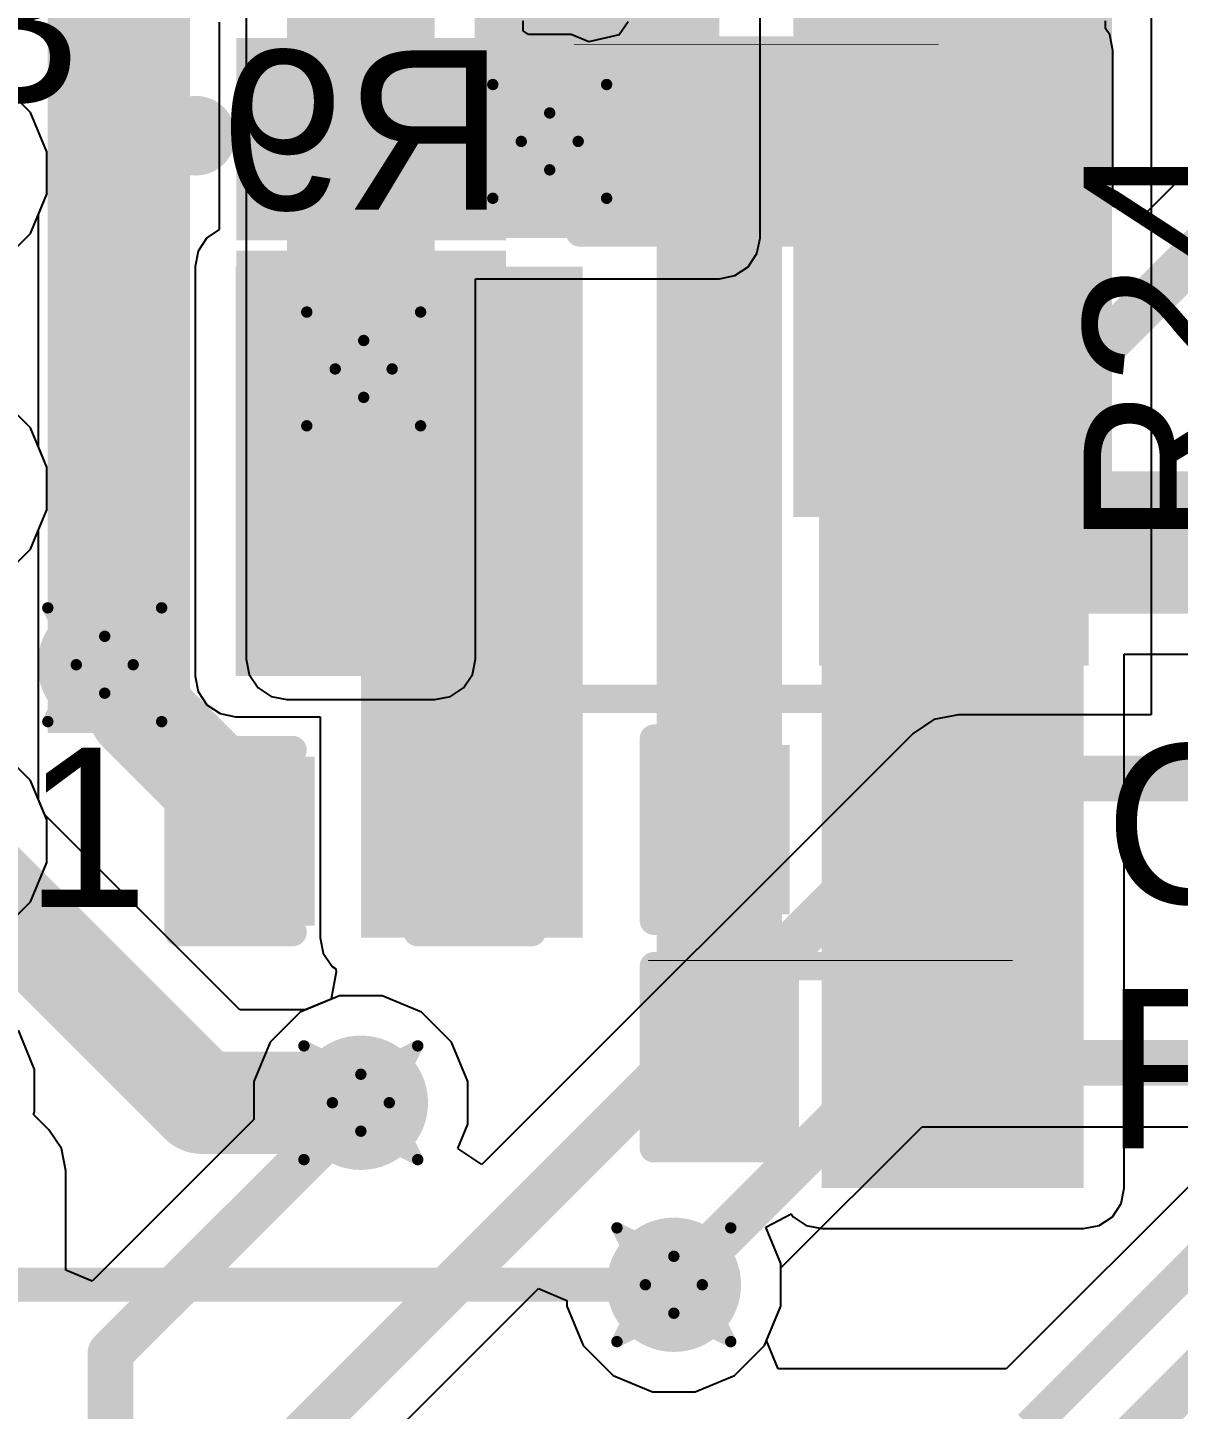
# Model space of a CAD drawing. Header units: inches. Extents: x -8 to 386, y -12 to 64.
# Drawn here: x 15.91 to 21.05, y 12.93 to 19.1 of the extents above; entities that cross this region are included whole.
import ezdxf

# ---------------------------------------------------------------- set-up
doc = ezdxf.new("R2010")
doc.units = ezdxf.units.IN
for name, color, linetype in [('Board_outline', 216, 'Continuous'), ('Bottom Layer', 5, 'Continuous'), ('Bottom Overlay', 54, 'Continuous'), ('Bottom Paste', 16, 'Continuous'), ('Bottom Solder', 6, 'Continuous'), ('Drill Drawing', 1, 'Continuous'), ('Top Layer', 1, 'Continuous'), ('Top Overlay', 2, 'Continuous'), ('Top Paste', 8, 'Continuous'), ('Top Solder', 216, 'Continuous'), ('Via Holes', 16, 'Continuous')]:
    doc.layers.add(name, color=color, linetype=linetype)
doc.styles.add('Arial', font='', dxfattribs={"height": 0.2})
doc.styles.get('Arial').set_extended_font_data('Arial')

msp = doc.modelspace()

# ---------------------------------------------------------------- hatches: boundary and pattern name
at = {"layer": 'Bottom Layer'}
for points in [[(17.0688, 16.2814), (17.7292, 16.2814), (17.7292, 20.5232), (17.0688, 20.5232)], [(19.3294, 16.9164), (20.7518, 16.9164), (20.7518, 20.4978), (19.3294, 20.4978)], [(20.193, 18.9865), (20.193, 19.6215), (20.6502, 19.6215), (20.6502, 18.9865)], [(17.907, 18.161), (18.9992, 18.161), (18.9992, 19.1516), (17.907, 19.1516)], [(18.923, 18.9103), (18.923, 18.2753), (18.4658, 18.2753), (18.4658, 18.9103)], [(19.8628, 18.9103), (19.8628, 18.2753), (19.4056, 18.2753), (19.4056, 18.9103)], [(20.193, 18.0086), (20.193, 18.6436), (20.6502, 18.6436), (20.6502, 18.0086)], [(20.193, 17.0307), (20.193, 17.6657), (20.6502, 17.6657), (20.6502, 17.0307)]]:
    msp.add_hatch(color=5, dxfattribs=at).paths.add_polyline_path(points)
h = msp.add_hatch(color=5, dxfattribs=at)
edge = h.paths.add_edge_path()
edge.add_arc((18.242, 18.5928), 0.3, 0, 360)
h = msp.add_hatch(color=5, dxfattribs=at)
edge = h.paths.add_edge_path()
edge.add_arc((17.4117, 17.5768), 0.3, 0, 360)
h = msp.add_hatch(color=5, dxfattribs=at)
edge = h.paths.add_edge_path()
edge.add_arc((16.256, 16.256), 0.3, 0, 360)
h = msp.add_hatch(color=5, dxfattribs=at)
edge = h.paths.add_edge_path()
edge.add_arc((17.399, 14.3002), 0.3, 0, 360)
h = msp.add_hatch(color=5, dxfattribs=at)
edge = h.paths.add_edge_path()
edge.add_arc((18.796, 13.4874), 0.3, 0, 360)
at = {"layer": 'Bottom Paste'}
for points in [[(20.193, 18.9865), (20.193, 19.6215), (20.6502, 19.6215), (20.6502, 18.9865)], [(18.923, 18.9103), (18.923, 18.2753), (18.4658, 18.2753), (18.4658, 18.9103)], [(19.8628, 18.9103), (19.8628, 18.2753), (19.4056, 18.2753), (19.4056, 18.9103)], [(20.193, 18.0086), (20.193, 18.6436), (20.6502, 18.6436), (20.6502, 18.0086)], [(20.193, 17.0307), (20.193, 17.6657), (20.6502, 17.6657), (20.6502, 17.0307)]]:
    msp.add_hatch(color=16, dxfattribs=at).paths.add_polyline_path(points)
at = {"layer": 'Bottom Solder'}
for points in [[(20.133, 18.9265), (20.133, 19.6815), (20.7102, 19.6815), (20.7102, 18.9265)], [(19.0246, 19.0119), (19.0246, 18.1737), (18.3642, 18.1737), (18.3642, 19.0119)], [(19.9644, 19.0119), (19.9644, 18.1737), (19.304, 18.1737), (19.304, 19.0119)], [(20.133, 17.9486), (20.133, 18.7036), (20.7102, 18.7036), (20.7102, 17.9486)], [(20.133, 16.9707), (20.133, 17.7257), (20.7102, 17.7257), (20.7102, 16.9707)]]:
    msp.add_hatch(color=6, dxfattribs=at).paths.add_polyline_path(points)
at = {"layer": 'Top Layer'}
for points in [[(16.637, 22.8346), (16.002, 22.8346), (16.002, 15.9512), (16.637, 15.9512)], [(16.9452, 18.953), (17.9452, 18.953), (17.9452, 18.253), (16.9452, 18.253)], [(18.7198, 18.2372), (20.574, 18.2372), (20.574, 18.9992), (18.7198, 18.9992)], [(18.7198, 14.1478), (19.2786, 14.1478), (19.2786, 18.9992), (18.7198, 18.9992)], [(19.5452, 18.953), (20.5452, 18.953), (20.5452, 18.253), (19.5452, 18.253)], [(16.8402, 16.2052), (17.8816, 16.2052), (17.8816, 18.034), (16.8402, 18.034)], [(17.399, 15.0368), (18.3896, 15.0368), (18.3896, 18.034), (17.399, 18.034)], [(16.9452, 18.003), (17.9452, 18.003), (17.9452, 17.303), (16.9452, 17.303)], [(19.5452, 18.003), (20.5452, 18.003), (20.5452, 17.303), (19.5452, 17.303)], [(19.4564, 16.4846), (22.4536, 16.4846), (22.4536, 17.1196), (19.4564, 17.1196)], [(19.4564, 13.9192), (20.6248, 13.9192), (20.6248, 17.0942), (19.4564, 17.0942)], [(16.9452, 17.053), (17.9452, 17.053), (17.9452, 16.353), (16.9452, 16.353)], [(19.5452, 17.053), (20.5452, 17.053), (20.5452, 16.353), (19.5452, 16.353)], [(18.796, 15.2019), (18.796, 15.8369), (19.2532, 15.8369), (19.2532, 15.2019)], [(19.7358, 15.2019), (19.7358, 15.8369), (20.193, 15.8369), (20.193, 15.2019)], [(17.1323, 15.7861), (17.1323, 15.1511), (16.6751, 15.1511), (16.6751, 15.7861)], [(18.0721, 15.7861), (18.0721, 15.1511), (17.6149, 15.1511), (17.6149, 15.7861)], [(19.2532, 14.8209), (19.2532, 14.1859), (18.796, 14.1859), (18.796, 14.8209)], [(20.193, 14.8209), (20.193, 14.1859), (19.7358, 14.1859), (19.7358, 14.8209)]]:
    msp.add_hatch(color=1, dxfattribs=at).paths.add_polyline_path(points)
h = msp.add_hatch(color=1, dxfattribs=at)
edge = h.paths.add_edge_path()
edge.add_arc((18.242, 18.5928), 0.3, 0, 360)
h = msp.add_hatch(color=1, dxfattribs=at)
edge = h.paths.add_edge_path()
edge.add_arc((17.4117, 17.5768), 0.3, 0, 360)
h = msp.add_hatch(color=1, dxfattribs=at)
edge = h.paths.add_edge_path()
edge.add_arc((16.256, 16.256), 0.3, 0, 360)
h = msp.add_hatch(color=1, dxfattribs=at)
edge = h.paths.add_edge_path()
edge.add_arc((17.399, 14.3002), 0.3, 0, 360)
h = msp.add_hatch(color=1, dxfattribs=at)
edge = h.paths.add_edge_path()
edge.add_arc((18.796, 13.4874), 0.3, 0, 360)
at = {"layer": 'Top Paste'}
for points in [[(16.9452, 18.953), (17.9452, 18.953), (17.9452, 18.253), (16.9452, 18.253)], [(19.5452, 18.953), (20.5452, 18.953), (20.5452, 18.253), (19.5452, 18.253)], [(16.9452, 18.003), (17.9452, 18.003), (17.9452, 17.303), (16.9452, 17.303)], [(19.5452, 18.003), (20.5452, 18.003), (20.5452, 17.303), (19.5452, 17.303)], [(16.9452, 17.053), (17.9452, 17.053), (17.9452, 16.353), (16.9452, 16.353)], [(19.5452, 17.053), (20.5452, 17.053), (20.5452, 16.353), (19.5452, 16.353)], [(18.796, 15.2019), (18.796, 15.8369), (19.2532, 15.8369), (19.2532, 15.2019)], [(19.7358, 15.2019), (19.7358, 15.8369), (20.193, 15.8369), (20.193, 15.2019)], [(17.1323, 15.7861), (17.1323, 15.1511), (16.6751, 15.1511), (16.6751, 15.7861)], [(18.0721, 15.7861), (18.0721, 15.1511), (17.6149, 15.1511), (17.6149, 15.7861)], [(19.2532, 14.8209), (19.2532, 14.1859), (18.796, 14.1859), (18.796, 14.8209)], [(20.193, 14.8209), (20.193, 14.1859), (19.7358, 14.1859), (19.7358, 14.8209)]]:
    msp.add_hatch(color=8, dxfattribs=at).paths.add_polyline_path(points)
at = {"layer": 'Top Solder'}
for points in [[(16.8436, 19.0546), (18.0468, 19.0546), (18.0468, 18.1514), (16.8436, 18.1514)], [(19.4436, 19.0546), (20.6468, 19.0546), (20.6468, 18.1514), (19.4436, 18.1514)], [(16.8436, 18.1046), (18.0468, 18.1046), (18.0468, 17.2014), (16.8436, 17.2014)], [(19.4436, 18.1046), (20.6468, 18.1046), (20.6468, 17.2014), (19.4436, 17.2014)], [(16.8436, 17.1546), (18.0468, 17.1546), (18.0468, 16.2514), (16.8436, 16.2514)], [(19.4436, 17.1546), (20.6468, 17.1546), (20.6468, 16.2514), (19.4436, 16.2514)], [(18.736, 15.1419), (18.736, 15.8969), (19.3132, 15.8969), (19.3132, 15.1419)], [(19.6758, 15.1419), (19.6758, 15.8969), (20.253, 15.8969), (20.253, 15.1419)], [(17.1923, 15.8461), (17.1923, 15.0911), (16.6151, 15.0911), (16.6151, 15.8461)], [(18.1321, 15.8461), (18.1321, 15.0911), (17.5549, 15.0911), (17.5549, 15.8461)], [(19.3548, 14.9225), (19.3548, 14.0843), (18.6944, 14.0843), (18.6944, 14.9225)], [(20.2946, 14.9225), (20.2946, 14.0843), (19.6342, 14.0843), (19.6342, 14.9225)]]:
    msp.add_hatch(color=216, dxfattribs=at).paths.add_polyline_path(points)
at = {"layer": 'Via Holes'}
h = msp.add_hatch(color=7, dxfattribs=at)
edge = h.paths.add_edge_path()
edge.add_arc((18.242, 18.5928), 0.15, 0, 360)
h = msp.add_hatch(color=7, dxfattribs=at)
edge = h.paths.add_edge_path()
edge.add_arc((17.4117, 17.5768), 0.15, 0, 360)
h = msp.add_hatch(color=7, dxfattribs=at)
edge = h.paths.add_edge_path()
edge.add_arc((16.256, 16.256), 0.15, 0, 360)
h = msp.add_hatch(color=7, dxfattribs=at)
edge = h.paths.add_edge_path()
edge.add_arc((17.399, 14.3002), 0.15, 0, 360)
h = msp.add_hatch(color=7, dxfattribs=at)
edge = h.paths.add_edge_path()
edge.add_arc((18.796, 13.4874), 0.15, 0, 360)

# ---------------------------------------------------------------- linework, layer by layer
at = {"layer": 'Board_outline'}
msp.add_lwpolyline([(37.5368, 13.3604, 0.254, 0.254, 1), (-7.4632, 13.3604, 0.254, 0.254, 1)], format="xyseb", close=True, dxfattribs=at)
at = {"layer": 'Bottom Layer'}
for p, q in [((20.9261, 20.7483), (20.9261, 16.9672)), ((16.8875, 20.5232), (16.8875, 16.2814)), ((19.1805, 18.161), (19.1805, 19.1516)), ((15.9245, 18.7224), (15.7901, 18.8568)), ((15.9972, 18.5468), (15.9245, 18.7224)), ((15.9972, 18.3567), (15.9972, 18.5468)), ((15.9597, 18.2661), (15.9972, 18.3567)), ((15.9597, 17.2291), (15.9597, 18.2661)), ((19.1667, 18.0916), (19.1805, 18.161)), ((19.1274, 18.0328), (19.1667, 18.0916)), ((19.0686, 17.9935), (19.1274, 18.0328)), ((17.9105, 16.2814), (17.9105, 17.9797)), ((17.9105, 17.9797), (18.9992, 17.9797)), ((18.9992, 17.9797), (19.0686, 17.9935)), ((15.9972, 17.1384), (15.9597, 17.2291)), ((15.9972, 16.9484), (15.9972, 17.1384)), ((20.9261, 16.9672), (20.9261, 16.0329)), ((15.9245, 16.7727), (15.9972, 16.9484)), ((15.7901, 16.6383), (15.9245, 16.7727)), ((16.8875, 16.2814), (16.9013, 16.212)), ((17.8967, 16.212), (17.9105, 16.2814)), ((16.9013, 16.212), (16.9406, 16.1532)), ((17.8574, 16.1532), (17.8967, 16.212)), ((16.9406, 16.1532), (16.9994, 16.1139)), ((16.9994, 16.1139), (17.0688, 16.1001)), ((17.7292, 16.1001), (17.7986, 16.1139)), ((17.7986, 16.1139), (17.8574, 16.1532)), ((17.0688, 16.1001), (17.7292, 16.1001)), ((19.957, 16.0112), (19.8646, 15.9494)), ((20.066, 16.0329), (19.957, 16.0112)), ((20.9261, 16.0329), (20.066, 16.0329)), ((20.066, 16.0329), (20.066, 16.0329)), ((19.8646, 15.9494), (17.9393, 14.0242)), ((19.8646, 15.9494), (19.8646, 15.9494)), ((15.9245, 15.7393), (15.7901, 15.8737)), ((15.9972, 15.5636), (15.9245, 15.7393)), ((15.9972, 15.3736), (15.9972, 15.5636)), ((15.9245, 15.1979), (15.9972, 15.3736)), ((15.7901, 15.0635), (15.9245, 15.1979)), ((17.304, 14.778), (17.1283, 14.7053)), ((17.494, 14.778), (17.304, 14.778)), ((17.6697, 14.7053), (17.494, 14.778)), ((17.1283, 14.7053), (16.9939, 14.5709)), ((17.8041, 14.5709), (17.6697, 14.7053)), ((15.9432, 14.4493), (15.8704, 14.6249)), ((16.9939, 14.5709), (16.9212, 14.3952)), ((17.8768, 14.3952), (17.8041, 14.5709)), ((15.9432, 14.2592), (15.9432, 14.4493)), ((16.9212, 14.3952), (16.9212, 14.2253)), ((17.8768, 14.2052), (17.8768, 14.3952)), ((15.9383, 14.2475), (15.9432, 14.2592)), ((16.0064, 14.1795), (15.9383, 14.2475)), ((16.9212, 14.2253), (16.1995, 13.5036)), ((17.8316, 14.0961), (17.8768, 14.2052)), ((19.2738, 13.5623), (19.9046, 14.1931)), ((19.9046, 14.1931), (21.9167, 14.1931)), ((16.0625, 14.0955), (16.0064, 14.1795)), ((16.0822, 13.9964), (16.0625, 14.0955)), ((17.9393, 14.0242), (17.8316, 14.0961)), ((16.0822, 13.5522), (16.0822, 13.9964)), ((16.1995, 13.5036), (16.0822, 13.5522)), ((19.2738, 13.3924), (19.2738, 13.5623)), ((17.1505, 12.4296), (18.1912, 13.4703)), ((18.1912, 13.4703), (18.3182, 13.4177)), ((18.3182, 13.4177), (18.3182, 13.3924)), ((18.3182, 13.3924), (18.3909, 13.2167)), ((19.2011, 13.2167), (19.2738, 13.3924)), ((18.3909, 13.2167), (18.5253, 13.0823)), ((19.0667, 13.0823), (19.2011, 13.2167)), ((18.5253, 13.0823), (18.701, 13.0096)), ((18.891, 13.0096), (19.0667, 13.0823)), ((18.701, 13.0096), (18.891, 13.0096))]:
    msp.add_line(p, q, dxfattribs=at)
for points in [[(16.8656, 12.5476, 0.2032, 0.2032, 0), (20.066, 15.748, 0.2032, 0.2032, 0)], [(20.066, 15.748, 0.2032, 0.2032, 0), (26.3398, 15.748, 0.2032, 0.2032, 0)], [(18.796, 13.4874, 0.2032, 0.2032, 0), (19.7866, 14.478, 0.2032, 0.2032, 0)], [(19.7866, 14.478, 0.2032, 0.2032, 0), (22.5919, 14.478, 0.2032, 0.2032, 0)], [(16.2814, 13.1826, 0.2032, 0.2032, 0), (17.399, 14.3002, 0.2032, 0.2032, 0)], [(16.2814, 6.1341, 0.2032, 0.2032, 0), (16.2814, 13.1826, 0.2032, 0.2032, 0)]]:
    msp.add_lwpolyline(points, format="xyseb", dxfattribs=at)
for points in [[(20.0152, 15.748, 0.1016, 0.1016, 1), (20.1168, 15.748, 0.1016, 0.1016, 1)], [(20.0152, 15.748, 0.1016, 0.1016, 1), (20.1168, 15.748, 0.1016, 0.1016, 1)], [(19.7358, 14.478, 0.1016, 0.1016, 1), (19.8374, 14.478, 0.1016, 0.1016, 1)], [(19.7358, 14.478, 0.1016, 0.1016, 1), (19.8374, 14.478, 0.1016, 0.1016, 1)], [(17.3482, 14.3002, 0.1016, 0.1016, 1), (17.4498, 14.3002, 0.1016, 0.1016, 1)], [(18.7452, 13.4874, 0.1016, 0.1016, 1), (18.8468, 13.4874, 0.1016, 0.1016, 1)], [(16.2306, 13.1826, 0.1016, 0.1016, 1), (16.3322, 13.1826, 0.1016, 0.1016, 1)], [(16.2306, 13.1826, 0.1016, 0.1016, 1), (16.3322, 13.1826, 0.1016, 0.1016, 1)]]:
    msp.add_lwpolyline(points, format="xyseb", close=True, dxfattribs=at)
at = {"layer": 'Bottom Overlay'}
for points in [[(20.1041, 18.8976, 0.127, 0.127, 0), (20.1041, 19.7104, 0.127, 0.127, 0)], [(18.3769, 18.1864, 0.127, 0.127, 0), (18.3769, 18.9992, 0.127, 0.127, 0)], [(18.3769, 18.9992, 0.127, 0.127, 0), (19.9517, 18.9992, 0.127, 0.127, 0)], [(18.3515, 19.0246, 0.00323, 0.00323, 0), (19.9771, 19.0246, 0.00323, 0.00323, 0)], [(19.9517, 18.1864, 0.127, 0.127, 0), (19.9517, 18.9992, 0.127, 0.127, 0)], [(20.1041, 18.8976, 0.127, 0.127, 0), (20.6121, 18.8976, 0.127, 0.127, 0)], [(20.1041, 17.9197, 0.127, 0.127, 0), (20.1041, 18.7325, 0.127, 0.127, 0)], [(20.1041, 18.7325, 0.127, 0.127, 0), (20.6121, 18.7325, 0.127, 0.127, 0)], [(18.3769, 18.1864, 0.127, 0.127, 0), (19.9517, 18.1864, 0.127, 0.127, 0)], [(20.1041, 17.9197, 0.127, 0.127, 0), (20.6121, 17.9197, 0.127, 0.127, 0)], [(20.1041, 16.9418, 0.127, 0.127, 0), (20.1041, 17.7546, 0.127, 0.127, 0)], [(20.1041, 17.7546, 0.127, 0.127, 0), (20.6121, 17.7546, 0.127, 0.127, 0)], [(20.1041, 16.9418, 0.127, 0.127, 0), (20.6121, 16.9418, 0.127, 0.127, 0)]]:
    msp.add_lwpolyline(points, format="xyseb", dxfattribs=at)
for points in [[(18.3452, 18.9992, 0.0635, 0.0635, 1), (18.4087, 18.9992, 0.0635, 0.0635, 1)], [(18.3452, 18.9992, 0.0635, 0.0635, 1), (18.4087, 18.9992, 0.0635, 0.0635, 1)], [(18.3507, 19.0246, 0.00161, 0.00161, 1), (18.3523, 19.0246, 0.00161, 0.00161, 1)], [(19.92, 18.9992, 0.0635, 0.0635, 1), (19.9835, 18.9992, 0.0635, 0.0635, 1)], [(19.92, 18.9992, 0.0635, 0.0635, 1), (19.9835, 18.9992, 0.0635, 0.0635, 1)], [(19.9763, 19.0246, 0.00161, 0.00161, 1), (19.9779, 19.0246, 0.00161, 0.00161, 1)], [(20.0724, 18.8976, 0.0635, 0.0635, 1), (20.1359, 18.8976, 0.0635, 0.0635, 1)], [(20.0724, 18.8976, 0.0635, 0.0635, 1), (20.1359, 18.8976, 0.0635, 0.0635, 1)], [(20.5803, 18.8976, 0.0635, 0.0635, 1), (20.6439, 18.8976, 0.0635, 0.0635, 1)], [(20.0724, 18.7325, 0.0635, 0.0635, 1), (20.1359, 18.7325, 0.0635, 0.0635, 1)], [(20.0724, 18.7325, 0.0635, 0.0635, 1), (20.1359, 18.7325, 0.0635, 0.0635, 1)], [(20.5803, 18.7325, 0.0635, 0.0635, 1), (20.6439, 18.7325, 0.0635, 0.0635, 1)], [(18.3452, 18.1864, 0.0635, 0.0635, 1), (18.4087, 18.1864, 0.0635, 0.0635, 1)], [(18.3452, 18.1864, 0.0635, 0.0635, 1), (18.4087, 18.1864, 0.0635, 0.0635, 1)], [(19.92, 18.1864, 0.0635, 0.0635, 1), (19.9835, 18.1864, 0.0635, 0.0635, 1)], [(19.92, 18.1864, 0.0635, 0.0635, 1), (19.9835, 18.1864, 0.0635, 0.0635, 1)], [(20.0724, 17.9197, 0.0635, 0.0635, 1), (20.1359, 17.9197, 0.0635, 0.0635, 1)], [(20.0724, 17.9197, 0.0635, 0.0635, 1), (20.1359, 17.9197, 0.0635, 0.0635, 1)], [(20.5803, 17.9197, 0.0635, 0.0635, 1), (20.6439, 17.9197, 0.0635, 0.0635, 1)], [(20.0724, 17.7546, 0.0635, 0.0635, 1), (20.1359, 17.7546, 0.0635, 0.0635, 1)], [(20.0724, 17.7546, 0.0635, 0.0635, 1), (20.1359, 17.7546, 0.0635, 0.0635, 1)], [(20.5803, 17.7546, 0.0635, 0.0635, 1), (20.6439, 17.7546, 0.0635, 0.0635, 1)], [(20.0724, 16.9418, 0.0635, 0.0635, 1), (20.1359, 16.9418, 0.0635, 0.0635, 1)], [(20.0724, 16.9418, 0.0635, 0.0635, 1), (20.1359, 16.9418, 0.0635, 0.0635, 1)], [(20.5803, 16.9418, 0.0635, 0.0635, 1), (20.6439, 16.9418, 0.0635, 0.0635, 1)]]:
    msp.add_lwpolyline(points, format="xyseb", close=True, dxfattribs=at)
at = {"layer": 'Drill Drawing'}
for points in [[(17.988, 18.8468, 0.0508, 0.0508, 0), (18.242, 18.7198, 0.0508, 0.0508, 0)], [(17.988, 18.8468, 0.0508, 0.0508, 0), (18.115, 18.5928, 0.0508, 0.0508, 0)], [(18.242, 18.7198, 0.0508, 0.0508, 0), (18.496, 18.8468, 0.0508, 0.0508, 0)], [(18.369, 18.5928, 0.0508, 0.0508, 0), (18.496, 18.8468, 0.0508, 0.0508, 0)], [(17.988, 18.3388, 0.0508, 0.0508, 0), (18.115, 18.5928, 0.0508, 0.0508, 0)], [(18.369, 18.5928, 0.0508, 0.0508, 0), (18.496, 18.3388, 0.0508, 0.0508, 0)], [(17.988, 18.3388, 0.0508, 0.0508, 0), (18.242, 18.4658, 0.0508, 0.0508, 0)], [(18.242, 18.4658, 0.0508, 0.0508, 0), (18.496, 18.3388, 0.0508, 0.0508, 0)], [(17.1577, 17.8308, 0.0508, 0.0508, 0), (17.4117, 17.7038, 0.0508, 0.0508, 0)], [(17.1577, 17.8308, 0.0508, 0.0508, 0), (17.2847, 17.5768, 0.0508, 0.0508, 0)], [(17.4117, 17.7038, 0.0508, 0.0508, 0), (17.6657, 17.8308, 0.0508, 0.0508, 0)], [(17.5387, 17.5768, 0.0508, 0.0508, 0), (17.6657, 17.8308, 0.0508, 0.0508, 0)], [(17.1577, 17.3228, 0.0508, 0.0508, 0), (17.2847, 17.5768, 0.0508, 0.0508, 0)], [(17.5387, 17.5768, 0.0508, 0.0508, 0), (17.6657, 17.3228, 0.0508, 0.0508, 0)], [(17.1577, 17.3228, 0.0508, 0.0508, 0), (17.4117, 17.4498, 0.0508, 0.0508, 0)], [(17.4117, 17.4498, 0.0508, 0.0508, 0), (17.6657, 17.3228, 0.0508, 0.0508, 0)], [(16.002, 16.51, 0.0508, 0.0508, 0), (16.256, 16.383, 0.0508, 0.0508, 0)], [(16.002, 16.51, 0.0508, 0.0508, 0), (16.129, 16.256, 0.0508, 0.0508, 0)], [(16.256, 16.383, 0.0508, 0.0508, 0), (16.51, 16.51, 0.0508, 0.0508, 0)], [(16.383, 16.256, 0.0508, 0.0508, 0), (16.51, 16.51, 0.0508, 0.0508, 0)], [(16.002, 16.002, 0.0508, 0.0508, 0), (16.129, 16.256, 0.0508, 0.0508, 0)], [(16.383, 16.256, 0.0508, 0.0508, 0), (16.51, 16.002, 0.0508, 0.0508, 0)], [(16.002, 16.002, 0.0508, 0.0508, 0), (16.256, 16.129, 0.0508, 0.0508, 0)], [(16.256, 16.129, 0.0508, 0.0508, 0), (16.51, 16.002, 0.0508, 0.0508, 0)], [(17.145, 14.5542, 0.0508, 0.0508, 0), (17.399, 14.4272, 0.0508, 0.0508, 0)], [(17.145, 14.5542, 0.0508, 0.0508, 0), (17.272, 14.3002, 0.0508, 0.0508, 0)], [(17.399, 14.4272, 0.0508, 0.0508, 0), (17.653, 14.5542, 0.0508, 0.0508, 0)], [(17.526, 14.3002, 0.0508, 0.0508, 0), (17.653, 14.5542, 0.0508, 0.0508, 0)], [(17.145, 14.0462, 0.0508, 0.0508, 0), (17.272, 14.3002, 0.0508, 0.0508, 0)], [(17.526, 14.3002, 0.0508, 0.0508, 0), (17.653, 14.0462, 0.0508, 0.0508, 0)], [(17.145, 14.0462, 0.0508, 0.0508, 0), (17.399, 14.1732, 0.0508, 0.0508, 0)], [(17.399, 14.1732, 0.0508, 0.0508, 0), (17.653, 14.0462, 0.0508, 0.0508, 0)], [(18.542, 13.7414, 0.0508, 0.0508, 0), (18.796, 13.6144, 0.0508, 0.0508, 0)], [(18.542, 13.7414, 0.0508, 0.0508, 0), (18.669, 13.4874, 0.0508, 0.0508, 0)], [(18.796, 13.6144, 0.0508, 0.0508, 0), (19.05, 13.7414, 0.0508, 0.0508, 0)], [(18.923, 13.4874, 0.0508, 0.0508, 0), (19.05, 13.7414, 0.0508, 0.0508, 0)], [(18.542, 13.2334, 0.0508, 0.0508, 0), (18.669, 13.4874, 0.0508, 0.0508, 0)], [(18.923, 13.4874, 0.0508, 0.0508, 0), (19.05, 13.2334, 0.0508, 0.0508, 0)], [(18.542, 13.2334, 0.0508, 0.0508, 0), (18.796, 13.3604, 0.0508, 0.0508, 0)], [(18.796, 13.3604, 0.0508, 0.0508, 0), (19.05, 13.2334, 0.0508, 0.0508, 0)]]:
    msp.add_lwpolyline(points, format="xyseb", dxfattribs=at)
for points in [[(17.9753, 18.8468, 0.0254, 0.0254, 1), (18.0007, 18.8468, 0.0254, 0.0254, 1)], [(17.9753, 18.8468, 0.0254, 0.0254, 1), (18.0007, 18.8468, 0.0254, 0.0254, 1)], [(18.4833, 18.8468, 0.0254, 0.0254, 1), (18.5087, 18.8468, 0.0254, 0.0254, 1)], [(18.4833, 18.8468, 0.0254, 0.0254, 1), (18.5087, 18.8468, 0.0254, 0.0254, 1)], [(18.2293, 18.7198, 0.0254, 0.0254, 1), (18.2547, 18.7198, 0.0254, 0.0254, 1)], [(18.2293, 18.7198, 0.0254, 0.0254, 1), (18.2547, 18.7198, 0.0254, 0.0254, 1)], [(18.1023, 18.5928, 0.0254, 0.0254, 1), (18.1277, 18.5928, 0.0254, 0.0254, 1)], [(18.1023, 18.5928, 0.0254, 0.0254, 1), (18.1277, 18.5928, 0.0254, 0.0254, 1)], [(18.3563, 18.5928, 0.0254, 0.0254, 1), (18.3817, 18.5928, 0.0254, 0.0254, 1)], [(18.3563, 18.5928, 0.0254, 0.0254, 1), (18.3817, 18.5928, 0.0254, 0.0254, 1)], [(18.2293, 18.4658, 0.0254, 0.0254, 1), (18.2547, 18.4658, 0.0254, 0.0254, 1)], [(18.2293, 18.4658, 0.0254, 0.0254, 1), (18.2547, 18.4658, 0.0254, 0.0254, 1)], [(17.9753, 18.3388, 0.0254, 0.0254, 1), (18.0007, 18.3388, 0.0254, 0.0254, 1)], [(17.9753, 18.3388, 0.0254, 0.0254, 1), (18.0007, 18.3388, 0.0254, 0.0254, 1)], [(18.4833, 18.3388, 0.0254, 0.0254, 1), (18.5087, 18.3388, 0.0254, 0.0254, 1)], [(18.4833, 18.3388, 0.0254, 0.0254, 1), (18.5087, 18.3388, 0.0254, 0.0254, 1)], [(17.145, 17.8308, 0.0254, 0.0254, 1), (17.1704, 17.8308, 0.0254, 0.0254, 1)], [(17.145, 17.8308, 0.0254, 0.0254, 1), (17.1704, 17.8308, 0.0254, 0.0254, 1)], [(17.653, 17.8308, 0.0254, 0.0254, 1), (17.6784, 17.8308, 0.0254, 0.0254, 1)], [(17.653, 17.8308, 0.0254, 0.0254, 1), (17.6784, 17.8308, 0.0254, 0.0254, 1)], [(17.399, 17.7038, 0.0254, 0.0254, 1), (17.4244, 17.7038, 0.0254, 0.0254, 1)], [(17.399, 17.7038, 0.0254, 0.0254, 1), (17.4244, 17.7038, 0.0254, 0.0254, 1)], [(17.272, 17.5768, 0.0254, 0.0254, 1), (17.2974, 17.5768, 0.0254, 0.0254, 1)], [(17.272, 17.5768, 0.0254, 0.0254, 1), (17.2974, 17.5768, 0.0254, 0.0254, 1)], [(17.526, 17.5768, 0.0254, 0.0254, 1), (17.5514, 17.5768, 0.0254, 0.0254, 1)], [(17.526, 17.5768, 0.0254, 0.0254, 1), (17.5514, 17.5768, 0.0254, 0.0254, 1)], [(17.399, 17.4498, 0.0254, 0.0254, 1), (17.4244, 17.4498, 0.0254, 0.0254, 1)], [(17.399, 17.4498, 0.0254, 0.0254, 1), (17.4244, 17.4498, 0.0254, 0.0254, 1)], [(17.145, 17.3228, 0.0254, 0.0254, 1), (17.1704, 17.3228, 0.0254, 0.0254, 1)], [(17.145, 17.3228, 0.0254, 0.0254, 1), (17.1704, 17.3228, 0.0254, 0.0254, 1)], [(17.653, 17.3228, 0.0254, 0.0254, 1), (17.6784, 17.3228, 0.0254, 0.0254, 1)], [(17.653, 17.3228, 0.0254, 0.0254, 1), (17.6784, 17.3228, 0.0254, 0.0254, 1)], [(15.9893, 16.51, 0.0254, 0.0254, 1), (16.0147, 16.51, 0.0254, 0.0254, 1)], [(15.9893, 16.51, 0.0254, 0.0254, 1), (16.0147, 16.51, 0.0254, 0.0254, 1)], [(16.4973, 16.51, 0.0254, 0.0254, 1), (16.5227, 16.51, 0.0254, 0.0254, 1)], [(16.4973, 16.51, 0.0254, 0.0254, 1), (16.5227, 16.51, 0.0254, 0.0254, 1)], [(16.2433, 16.383, 0.0254, 0.0254, 1), (16.2687, 16.383, 0.0254, 0.0254, 1)], [(16.2433, 16.383, 0.0254, 0.0254, 1), (16.2687, 16.383, 0.0254, 0.0254, 1)], [(16.1163, 16.256, 0.0254, 0.0254, 1), (16.1417, 16.256, 0.0254, 0.0254, 1)], [(16.1163, 16.256, 0.0254, 0.0254, 1), (16.1417, 16.256, 0.0254, 0.0254, 1)], [(16.3703, 16.256, 0.0254, 0.0254, 1), (16.3957, 16.256, 0.0254, 0.0254, 1)], [(16.3703, 16.256, 0.0254, 0.0254, 1), (16.3957, 16.256, 0.0254, 0.0254, 1)], [(16.2433, 16.129, 0.0254, 0.0254, 1), (16.2687, 16.129, 0.0254, 0.0254, 1)], [(16.2433, 16.129, 0.0254, 0.0254, 1), (16.2687, 16.129, 0.0254, 0.0254, 1)], [(15.9893, 16.002, 0.0254, 0.0254, 1), (16.0147, 16.002, 0.0254, 0.0254, 1)], [(15.9893, 16.002, 0.0254, 0.0254, 1), (16.0147, 16.002, 0.0254, 0.0254, 1)], [(16.4973, 16.002, 0.0254, 0.0254, 1), (16.5227, 16.002, 0.0254, 0.0254, 1)], [(16.4973, 16.002, 0.0254, 0.0254, 1), (16.5227, 16.002, 0.0254, 0.0254, 1)], [(17.1323, 14.5542, 0.0254, 0.0254, 1), (17.1577, 14.5542, 0.0254, 0.0254, 1)], [(17.1323, 14.5542, 0.0254, 0.0254, 1), (17.1577, 14.5542, 0.0254, 0.0254, 1)], [(17.6403, 14.5542, 0.0254, 0.0254, 1), (17.6657, 14.5542, 0.0254, 0.0254, 1)], [(17.6403, 14.5542, 0.0254, 0.0254, 1), (17.6657, 14.5542, 0.0254, 0.0254, 1)], [(17.3863, 14.4272, 0.0254, 0.0254, 1), (17.4117, 14.4272, 0.0254, 0.0254, 1)], [(17.3863, 14.4272, 0.0254, 0.0254, 1), (17.4117, 14.4272, 0.0254, 0.0254, 1)], [(17.2593, 14.3002, 0.0254, 0.0254, 1), (17.2847, 14.3002, 0.0254, 0.0254, 1)], [(17.2593, 14.3002, 0.0254, 0.0254, 1), (17.2847, 14.3002, 0.0254, 0.0254, 1)], [(17.5133, 14.3002, 0.0254, 0.0254, 1), (17.5387, 14.3002, 0.0254, 0.0254, 1)], [(17.5133, 14.3002, 0.0254, 0.0254, 1), (17.5387, 14.3002, 0.0254, 0.0254, 1)], [(17.3863, 14.1732, 0.0254, 0.0254, 1), (17.4117, 14.1732, 0.0254, 0.0254, 1)], [(17.3863, 14.1732, 0.0254, 0.0254, 1), (17.4117, 14.1732, 0.0254, 0.0254, 1)], [(17.1323, 14.0462, 0.0254, 0.0254, 1), (17.1577, 14.0462, 0.0254, 0.0254, 1)], [(17.1323, 14.0462, 0.0254, 0.0254, 1), (17.1577, 14.0462, 0.0254, 0.0254, 1)], [(17.6403, 14.0462, 0.0254, 0.0254, 1), (17.6657, 14.0462, 0.0254, 0.0254, 1)], [(17.6403, 14.0462, 0.0254, 0.0254, 1), (17.6657, 14.0462, 0.0254, 0.0254, 1)], [(18.5293, 13.7414, 0.0254, 0.0254, 1), (18.5547, 13.7414, 0.0254, 0.0254, 1)], [(18.5293, 13.7414, 0.0254, 0.0254, 1), (18.5547, 13.7414, 0.0254, 0.0254, 1)], [(19.0373, 13.7414, 0.0254, 0.0254, 1), (19.0627, 13.7414, 0.0254, 0.0254, 1)], [(19.0373, 13.7414, 0.0254, 0.0254, 1), (19.0627, 13.7414, 0.0254, 0.0254, 1)], [(18.7833, 13.6144, 0.0254, 0.0254, 1), (18.8087, 13.6144, 0.0254, 0.0254, 1)], [(18.7833, 13.6144, 0.0254, 0.0254, 1), (18.8087, 13.6144, 0.0254, 0.0254, 1)], [(18.6563, 13.4874, 0.0254, 0.0254, 1), (18.6817, 13.4874, 0.0254, 0.0254, 1)], [(18.6563, 13.4874, 0.0254, 0.0254, 1), (18.6817, 13.4874, 0.0254, 0.0254, 1)], [(18.9103, 13.4874, 0.0254, 0.0254, 1), (18.9357, 13.4874, 0.0254, 0.0254, 1)], [(18.9103, 13.4874, 0.0254, 0.0254, 1), (18.9357, 13.4874, 0.0254, 0.0254, 1)], [(18.7833, 13.3604, 0.0254, 0.0254, 1), (18.8087, 13.3604, 0.0254, 0.0254, 1)], [(18.7833, 13.3604, 0.0254, 0.0254, 1), (18.8087, 13.3604, 0.0254, 0.0254, 1)], [(18.5293, 13.2334, 0.0254, 0.0254, 1), (18.5547, 13.2334, 0.0254, 0.0254, 1)], [(18.5293, 13.2334, 0.0254, 0.0254, 1), (18.5547, 13.2334, 0.0254, 0.0254, 1)], [(19.0373, 13.2334, 0.0254, 0.0254, 1), (19.0627, 13.2334, 0.0254, 0.0254, 1)], [(19.0373, 13.2334, 0.0254, 0.0254, 1), (19.0627, 13.2334, 0.0254, 0.0254, 1)]]:
    msp.add_lwpolyline(points, format="xyseb", close=True, dxfattribs=at)
at = {"layer": 'Top Layer'}
for p, q in [((18.123, 19.0866), (18.123, 19.1308)), ((18.5916, 19.1274), (18.5523, 19.0686)), ((20.723, 19.0962), (20.723, 19.1308)), ((16.7674, 19.1249), (16.7674, 18.1992)), ((18.147, 19.0706), (18.123, 19.0866)), ((18.337, 19.0706), (18.147, 19.0706)), ((18.4167, 19.0376), (18.337, 19.0706)), ((18.5523, 19.0686), (18.4167, 19.0376)), ((20.7415, 19.0686), (20.723, 19.0962)), ((20.7553, 18.9992), (20.7415, 19.0686)), ((20.7553, 18.3039), (20.7553, 18.9992)), ((15.9245, 18.7224), (15.8949, 18.7519)), ((15.9972, 18.5468), (15.9245, 18.7224)), ((21.3236, 18.6926), (20.8823, 18.2513)), ((15.9972, 18.3567), (15.9972, 18.5468)), ((15.9245, 18.1811), (15.9972, 18.3567)), ((20.8823, 18.2513), (20.7553, 18.3039)), ((15.7901, 18.0467), (15.9245, 18.1811)), ((16.712, 18.1622), (16.6727, 18.1034)), ((16.7674, 18.1992), (16.712, 18.1622)), ((16.6727, 18.1034), (16.6589, 18.034)), ((16.6589, 18.034), (16.6589, 16.2052)), ((15.9245, 17.3141), (15.7901, 17.4485)), ((15.9972, 17.1384), (15.9245, 17.3141)), ((15.9972, 16.9484), (15.9972, 17.1384)), ((15.9597, 16.8577), (15.9972, 16.9484)), ((15.9597, 15.6543), (15.9597, 16.8577)), ((20.8061, 13.9192), (20.8061, 16.3033)), ((20.8061, 16.3033), (22.4536, 16.3033)), ((16.6589, 16.2052), (16.6727, 16.1358)), ((16.6727, 16.1358), (16.712, 16.077)), ((16.712, 16.077), (16.7708, 16.0377)), ((16.7708, 16.0377), (16.8402, 16.0239)), ((16.8402, 16.0239), (17.2177, 16.0239)), ((17.2177, 16.0239), (17.2177, 15.0368)), ((23.1744, 16.0073), (20.2784, 13.1114)), ((15.9879, 15.5861), (15.9597, 15.6543)), ((16.8594, 14.7146), (15.9879, 15.5861)), ((17.2177, 15.0368), (17.2315, 14.9674)), ((17.2315, 14.9674), (17.2708, 14.9086)), ((17.2887, 14.8847), (17.2661, 14.7623)), ((17.2708, 14.9086), (17.2868, 14.8979)), ((17.2868, 14.8979), (17.2887, 14.8847)), ((17.2661, 14.7623), (17.1508, 14.7146)), ((17.1508, 14.7146), (16.8594, 14.7146)), ((20.7923, 13.8498), (20.8061, 13.9192)), ((20.753, 13.791), (20.7923, 13.8498)), ((19.2069, 13.744), (19.3194, 13.8042)), ((19.3194, 13.8042), (19.3282, 13.791)), ((19.3282, 13.791), (19.387, 13.7517)), ((20.6942, 13.7517), (20.753, 13.791)), ((19.2738, 13.5824), (19.2069, 13.744)), ((19.387, 13.7517), (19.4564, 13.7379)), ((19.4564, 13.7379), (20.6248, 13.7379)), ((20.6248, 13.7379), (20.6942, 13.7517)), ((19.2738, 13.3924), (19.2738, 13.5824)), ((19.21, 13.2384), (19.2738, 13.3924)), ((19.2616, 13.1114), (19.21, 13.2384)), ((20.2784, 13.1114), (19.2616, 13.1114))]:
    msp.add_line(p, q, dxfattribs=at)
for points in [[(17.4554, 18.5928, 0.5588, 0.5588, 0), (18.242, 18.5928, 0.5588, 0.5588, 0)], [(20.731, 17.6971, 0.2032, 0.2032, 0), (21.5251, 18.4912, 0.2032, 0.2032, 0)], [(20.0452, 17.653, 0.2032, 0.2032, 0), (20.0893, 17.6971, 0.2032, 0.2032, 0)], [(20.0893, 17.6971, 0.2032, 0.2032, 0), (20.731, 17.6971, 0.2032, 0.2032, 0)], [(20.0452, 16.703, 0.5588, 0.5588, 0), (20.1158, 16.6324, 0.5588, 0.5588, 0)], [(16.256, 16.256, 0.4572, 0.4572, 0), (16.3322, 16.256, 0.4572, 0.4572, 0)], [(16.3322, 16.256, 0.4572, 0.4572, 0), (16.4084, 16.1798, 0.4572, 0.4572, 0)], [(16.4084, 16.0528, 0.4572, 0.4572, 0), (16.4084, 16.1798, 0.4572, 0.4572, 0)], [(16.4084, 16.0528, 0.4572, 0.4572, 0), (16.9037, 15.5575, 0.4572, 0.4572, 0)], [(20.3857, 12.8524, 0.1524, 0.1524, 0), (23.3575, 15.8242, 0.1524, 0.1524, 0)], [(16.9037, 15.4686, 0.4572, 0.4572, 0), (16.9037, 15.5575, 0.4572, 0.4572, 0)], [(15.5194, 15.4686, 0.4572, 0.4572, 0), (16.6878, 14.3002, 0.4572, 0.4572, 0)], [(16.6878, 14.3002, 0.4572, 0.4572, 0), (17.399, 14.3002, 0.4572, 0.4572, 0)], [(20.2282, 12.192, 0.2032, 0.2032, 0), (22.057, 14.0208, 0.2032, 0.2032, 0)], [(15.4004, 13.4874, 0.1524, 0.1524, 0), (16.9948, 13.4874, 0.1524, 0.1524, 0)], [(16.9948, 13.4874, 0.1524, 0.1524, 0), (18.796, 13.4874, 0.1524, 0.1524, 0)]]:
    msp.add_lwpolyline(points, format="xyseb", dxfattribs=at)
for points in [[(17.3157, 18.5928, 0.2794, 0.2794, 1), (17.5951, 18.5928, 0.2794, 0.2794, 1)], [(18.1023, 18.5928, 0.2794, 0.2794, 1), (18.3817, 18.5928, 0.2794, 0.2794, 1)], [(20.0385, 17.6971, 0.1016, 0.1016, 1), (20.1401, 17.6971, 0.1016, 0.1016, 1)], [(20.0385, 17.6971, 0.1016, 0.1016, 1), (20.1401, 17.6971, 0.1016, 0.1016, 1)], [(20.6802, 17.6971, 0.1016, 0.1016, 1), (20.7818, 17.6971, 0.1016, 0.1016, 1)], [(20.6802, 17.6971, 0.1016, 0.1016, 1), (20.7818, 17.6971, 0.1016, 0.1016, 1)], [(19.9944, 17.653, 0.1016, 0.1016, 1), (20.096, 17.653, 0.1016, 0.1016, 1)], [(19.9055, 16.703, 0.2794, 0.2794, 1), (20.1849, 16.703, 0.2794, 0.2794, 1)], [(19.9761, 16.6324, 0.2794, 0.2794, 1), (20.2555, 16.6324, 0.2794, 0.2794, 1)], [(16.1417, 16.256, 0.2286, 0.2286, 1), (16.3703, 16.256, 0.2286, 0.2286, 1)], [(16.2179, 16.256, 0.2286, 0.2286, 1), (16.4465, 16.256, 0.2286, 0.2286, 1)], [(16.2179, 16.256, 0.2286, 0.2286, 1), (16.4465, 16.256, 0.2286, 0.2286, 1)], [(16.2941, 16.1798, 0.2286, 0.2286, 1), (16.5227, 16.1798, 0.2286, 0.2286, 1)], [(16.2941, 16.1798, 0.2286, 0.2286, 1), (16.5227, 16.1798, 0.2286, 0.2286, 1)], [(16.2941, 16.0528, 0.2286, 0.2286, 1), (16.5227, 16.0528, 0.2286, 0.2286, 1)], [(16.2941, 16.0528, 0.2286, 0.2286, 1), (16.5227, 16.0528, 0.2286, 0.2286, 1)], [(16.7894, 15.5575, 0.2286, 0.2286, 1), (17.018, 15.5575, 0.2286, 0.2286, 1)], [(16.7894, 15.5575, 0.2286, 0.2286, 1), (17.018, 15.5575, 0.2286, 0.2286, 1)], [(16.7894, 15.4686, 0.2286, 0.2286, 1), (17.018, 15.4686, 0.2286, 0.2286, 1)], [(16.5735, 14.3002, 0.2286, 0.2286, 1), (16.8021, 14.3002, 0.2286, 0.2286, 1)], [(16.5735, 14.3002, 0.2286, 0.2286, 1), (16.8021, 14.3002, 0.2286, 0.2286, 1)], [(17.2847, 14.3002, 0.2286, 0.2286, 1), (17.5133, 14.3002, 0.2286, 0.2286, 1)], [(16.9567, 13.4874, 0.0762, 0.0762, 1), (17.0329, 13.4874, 0.0762, 0.0762, 1)], [(16.9567, 13.4874, 0.0762, 0.0762, 1), (17.0329, 13.4874, 0.0762, 0.0762, 1)], [(18.7579, 13.4874, 0.0762, 0.0762, 1), (18.8341, 13.4874, 0.0762, 0.0762, 1)]]:
    msp.add_lwpolyline(points, format="xyseb", close=True, dxfattribs=at)
at = {"layer": 'Top Overlay'}
for points in [[(16.7132, 18.6182, 0.254, 0.254, 1), (16.6116, 18.6182, 0.254, 0.254, 1)], [(16.5481, 18.6182, 0.127, 0.127, 1), (16.6751, 18.6182, 0.127, 0.127, 1)], [(16.6497, 18.6182, 0.127, 0.127, 1), (16.7767, 18.6182, 0.127, 0.127, 1)], [(17.9006, 16.1036, 0.0635, 0.0635, 1), (17.9642, 16.1036, 0.0635, 0.0635, 1)], [(19.4246, 16.1036, 0.0635, 0.0635, 1), (19.4882, 16.1036, 0.0635, 0.0635, 1)], [(18.6754, 15.9258, 0.0635, 0.0635, 1), (18.7388, 15.9258, 0.0635, 0.0635, 1)], [(18.6754, 15.9258, 0.0635, 0.0635, 1), (18.7388, 15.9258, 0.0635, 0.0635, 1)], [(19.1834, 15.9258, 0.0635, 0.0635, 1), (19.2468, 15.9258, 0.0635, 0.0635, 1)], [(19.7421, 15.9258, 0.0635, 0.0635, 1), (19.8056, 15.9258, 0.0635, 0.0635, 1)], [(20.2502, 15.9258, 0.0635, 0.0635, 1), (20.3136, 15.9258, 0.0635, 0.0635, 1)], [(20.2502, 15.9258, 0.0635, 0.0635, 1), (20.3136, 15.9258, 0.0635, 0.0635, 1)], [(16.5544, 15.875, 0.0635, 0.0635, 1), (16.618, 15.875, 0.0635, 0.0635, 1)], [(16.5544, 15.875, 0.0635, 0.0635, 1), (16.618, 15.875, 0.0635, 0.0635, 1)], [(17.0624, 15.875, 0.0635, 0.0635, 1), (17.1259, 15.875, 0.0635, 0.0635, 1)], [(17.6212, 15.875, 0.0635, 0.0635, 1), (17.6848, 15.875, 0.0635, 0.0635, 1)], [(18.1292, 15.875, 0.0635, 0.0635, 1), (18.1928, 15.875, 0.0635, 0.0635, 1)], [(18.1292, 15.875, 0.0635, 0.0635, 1), (18.1928, 15.875, 0.0635, 0.0635, 1)], [(16.5544, 15.0622, 0.0635, 0.0635, 1), (16.618, 15.0622, 0.0635, 0.0635, 1)], [(16.5544, 15.0622, 0.0635, 0.0635, 1), (16.618, 15.0622, 0.0635, 0.0635, 1)], [(17.0624, 15.0622, 0.0635, 0.0635, 1), (17.1259, 15.0622, 0.0635, 0.0635, 1)], [(17.6212, 15.0622, 0.0635, 0.0635, 1), (17.6848, 15.0622, 0.0635, 0.0635, 1)], [(18.1292, 15.0622, 0.0635, 0.0635, 1), (18.1928, 15.0622, 0.0635, 0.0635, 1)], [(18.1292, 15.0622, 0.0635, 0.0635, 1), (18.1928, 15.0622, 0.0635, 0.0635, 1)], [(18.6754, 15.113, 0.0635, 0.0635, 1), (18.7388, 15.113, 0.0635, 0.0635, 1)], [(18.6754, 15.113, 0.0635, 0.0635, 1), (18.7388, 15.113, 0.0635, 0.0635, 1)], [(19.1834, 15.113, 0.0635, 0.0635, 1), (19.2468, 15.113, 0.0635, 0.0635, 1)], [(19.7421, 15.113, 0.0635, 0.0635, 1), (19.8056, 15.113, 0.0635, 0.0635, 1)], [(20.2502, 15.113, 0.0635, 0.0635, 1), (20.3136, 15.113, 0.0635, 0.0635, 1)], [(20.2502, 15.113, 0.0635, 0.0635, 1), (20.3136, 15.113, 0.0635, 0.0635, 1)], [(18.6754, 14.9098, 0.0635, 0.0635, 1), (18.7388, 14.9098, 0.0635, 0.0635, 1)], [(18.6754, 14.9098, 0.0635, 0.0635, 1), (18.7388, 14.9098, 0.0635, 0.0635, 1)], [(18.6809, 14.9352, 0.00161, 0.00161, 1), (18.6825, 14.9352, 0.00161, 0.00161, 1)], [(20.2502, 14.9098, 0.0635, 0.0635, 1), (20.3136, 14.9098, 0.0635, 0.0635, 1)], [(20.2502, 14.9098, 0.0635, 0.0635, 1), (20.3136, 14.9098, 0.0635, 0.0635, 1)], [(20.3065, 14.9352, 0.00161, 0.00161, 1), (20.3081, 14.9352, 0.00161, 0.00161, 1)], [(18.6754, 14.097, 0.0635, 0.0635, 1), (18.7388, 14.097, 0.0635, 0.0635, 1)], [(18.6754, 14.097, 0.0635, 0.0635, 1), (18.7388, 14.097, 0.0635, 0.0635, 1)], [(20.2502, 14.097, 0.0635, 0.0635, 1), (20.3136, 14.097, 0.0635, 0.0635, 1)], [(20.2502, 14.097, 0.0635, 0.0635, 1), (20.3136, 14.097, 0.0635, 0.0635, 1)]]:
    msp.add_lwpolyline(points, format="xyseb", close=True, dxfattribs=at)
for points in [[(17.9324, 16.1036, 0.127, 0.127, 0), (19.4564, 16.1036, 0.127, 0.127, 0)], [(18.7071, 15.113, 0.127, 0.127, 0), (18.7071, 15.9258, 0.127, 0.127, 0)], [(18.7071, 15.9258, 0.127, 0.127, 0), (19.2151, 15.9258, 0.127, 0.127, 0)], [(19.7739, 15.9258, 0.127, 0.127, 0), (20.2819, 15.9258, 0.127, 0.127, 0)], [(20.2819, 15.113, 0.127, 0.127, 0), (20.2819, 15.9258, 0.127, 0.127, 0)], [(16.5862, 15.0622, 0.127, 0.127, 0), (16.5862, 15.875, 0.127, 0.127, 0)], [(16.5862, 15.875, 0.127, 0.127, 0), (17.0942, 15.875, 0.127, 0.127, 0)], [(17.653, 15.875, 0.127, 0.127, 0), (18.161, 15.875, 0.127, 0.127, 0)], [(18.161, 15.0622, 0.127, 0.127, 0), (18.161, 15.875, 0.127, 0.127, 0)], [(16.5862, 15.0622, 0.127, 0.127, 0), (17.0942, 15.0622, 0.127, 0.127, 0)], [(17.653, 15.0622, 0.127, 0.127, 0), (18.161, 15.0622, 0.127, 0.127, 0)], [(18.7071, 15.113, 0.127, 0.127, 0), (19.2151, 15.113, 0.127, 0.127, 0)], [(19.7739, 15.113, 0.127, 0.127, 0), (20.2819, 15.113, 0.127, 0.127, 0)], [(18.7071, 14.097, 0.127, 0.127, 0), (18.7071, 14.9098, 0.127, 0.127, 0)], [(18.7071, 14.9098, 0.127, 0.127, 0), (20.2819, 14.9098, 0.127, 0.127, 0)], [(18.6817, 14.9352, 0.00323, 0.00323, 0), (20.3073, 14.9352, 0.00323, 0.00323, 0)], [(20.2819, 14.097, 0.127, 0.127, 0), (20.2819, 14.9098, 0.127, 0.127, 0)], [(18.7071, 14.097, 0.127, 0.127, 0), (20.2819, 14.097, 0.127, 0.127, 0)]]:
    msp.add_lwpolyline(points, format="xyseb", dxfattribs=at)

# ---------------------------------------------------------------- texts
at = {"layer": 'Bottom Overlay', "style": 'Arial', "text_generation_flag": 2}
msp.add_text('R9', height=0.7112, dxfattribs=at).set_placement((18.0423, 18.2881))
at = {"layer": 'Top Overlay', "style": 'Arial'}
for s, p in [('U3', (14.8761, 18.7707)), ('C51', (14.6284, 15.1746)), ('C44', (20.7182, 15.1893)), ('R27', (20.7182, 14.0971))]:
    msp.add_text(s, height=0.7112, dxfattribs=at).set_placement(p)
msp.add_text('R24', height=0.7112, rotation=90, dxfattribs=at).set_placement((21.3359, 16.7812))

doc.saveas('drawing.dxf')
